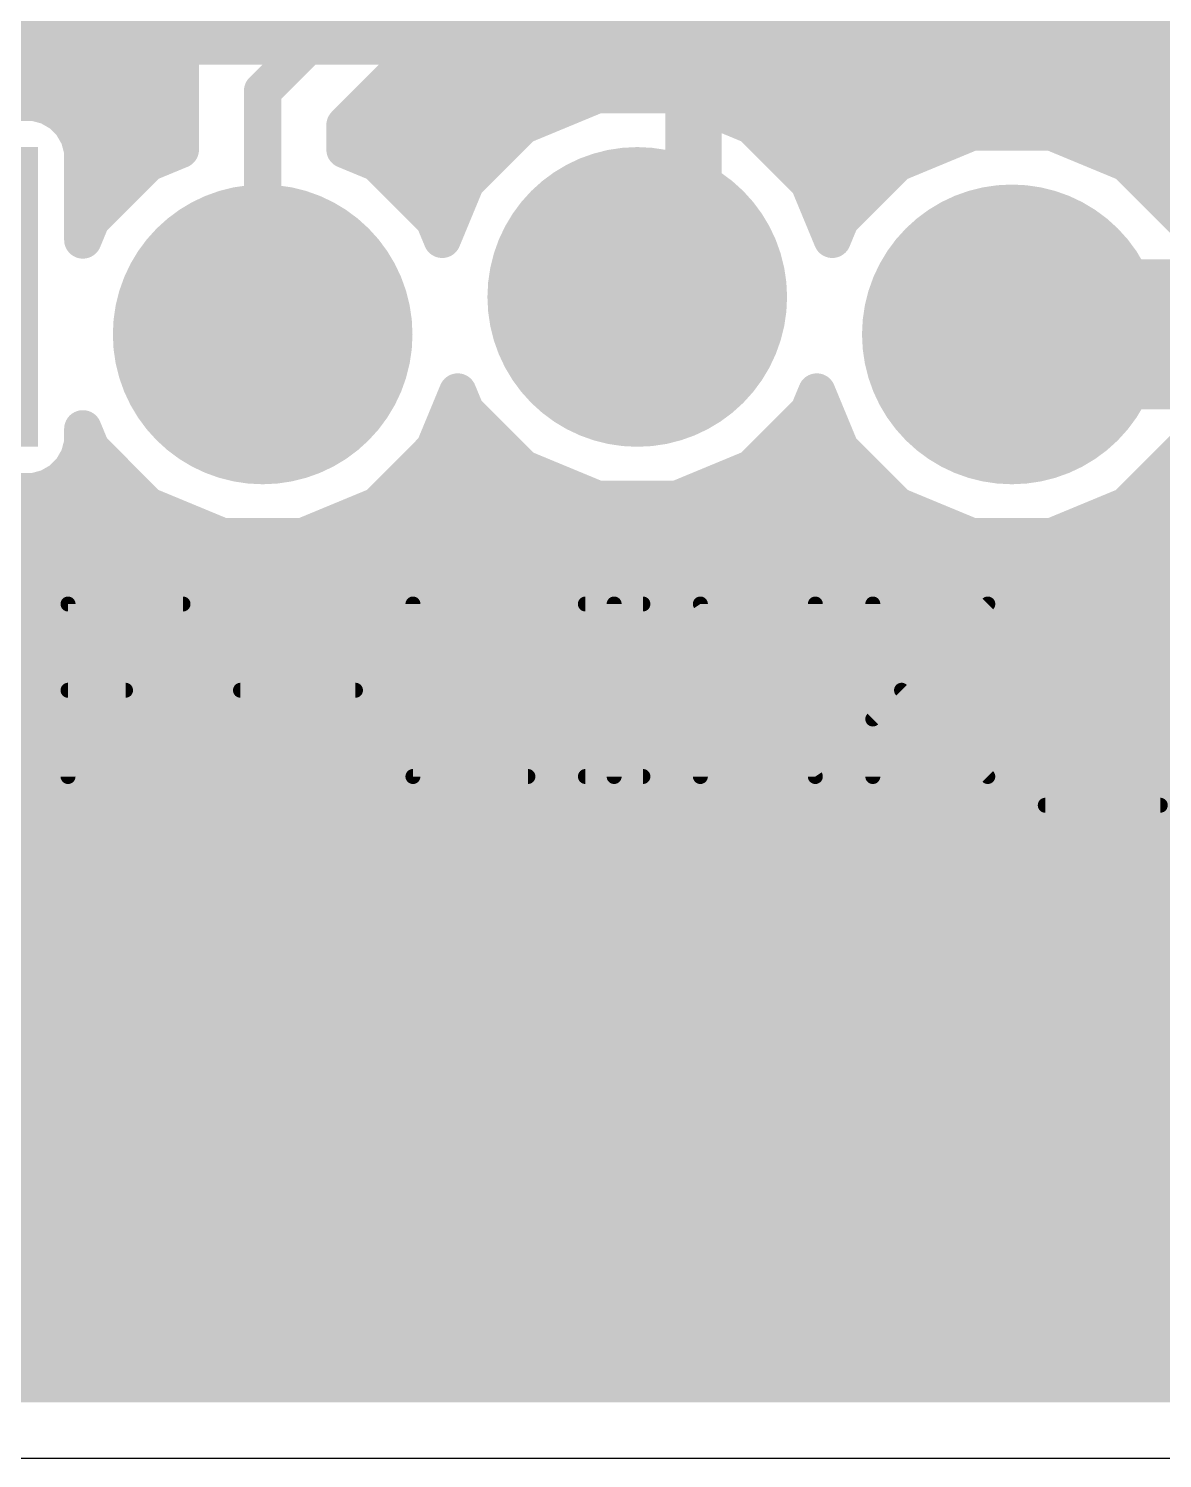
# Model space of a CAD drawing. Extents: x -0.3 to 61.8, y 0 to 38.4.
# Drawn here: x 34.48 to 42.17, y 0 to 9.69 of the extents above; entities that cross this region are included whole.
import ezdxf

# ---------------------------------------------------------------- set-up
doc = ezdxf.new("R2010")
doc.units = 0
for name, color, linetype in [('1', 22, 'CONTINUOUS'), ('16', 175, 'CONTINUOUS'), ('17', 82, 'CONTINUOUS'), ('20', 7, 'CONTINUOUS'), ('21', 7, 'CONTINUOUS'), ('27', 253, 'CONTINUOUS'), ('29', 253, 'CONTINUOUS'), ('30', 253, 'CONTINUOUS'), ('51', 53, 'CONTINUOUS')]:
    doc.layers.add(name, color=color, linetype=linetype)

# ---------------------------------------------------------------- blocks, each defined once
blk = doc.blocks.new('RECT')
blk.add_solid([(-0.5, -0.5), (0.5, -0.5), (-0.5, 0.5), (0.5, 0.5)])
blk = doc.blocks.new('ROUNDP')
at = {"const_width": 0.5}
blk.add_lwpolyline([(0, -0.25, 1), (0, 0.25, 1), (0, -0.25)], format="xyb", dxfattribs=at)
blk = doc.blocks.new('SQUAREP')
blk.add_solid([(-0.5, -0.5), (0.5, -0.5), (-0.5, 0.5), (0.5, 0.5)])

msp = doc.modelspace()

# ---------------------------------------------------------------- linework, layer by layer
at = {"layer": '1'}
for points, const_width in [([(38.989, 14.351), (38.989, 8.255)], 0.381), ([(38.989, 8.255), (38.608, 7.874)], 0.381), ([(48.64, 7.62), (41.148, 7.62)], 1.016), ([(37.6685, 2.8956), (37.6685, 3.7091)], 0.2032), ([(37.6685, 3.7091), (38.2108, 3.7091)], 0.2032), ([(38.604, 2.8956), (38.604, 3.7091)], 0.2032), ([(38.604, 3.7091), (38.8752, 3.4379)], 0.2032), ([(38.8752, 3.4379), (39.1463, 3.7091)], 0.2032), ([(39.1463, 3.7091), (39.1463, 2.8956)], 0.2032), ([(40.475, 2.8956), (40.475, 3.7091)], 0.2032), ([(41.0174, 3.7091), (41.0174, 2.8956)], 0.2032), ([(41.4106, 3.4379), (41.6817, 3.7091)], 0.2032), ([(41.6817, 3.7091), (41.9529, 3.4379)], 0.2032), ([(34.3332, 3.4379), (34.4687, 3.3023)], 0.2032), ([(34.8619, 2.8956), (34.8619, 3.4379)], 0.2032), ([(34.8619, 3.4379), (34.9975, 3.4379)], 0.2032), ([(34.9975, 3.4379), (35.1331, 3.3023)], 0.2032), ([(35.1331, 3.3023), (35.2687, 3.4379)], 0.2032), ([(35.2687, 3.4379), (35.4043, 3.3023)], 0.2032), ([(35.933, 3.4379), (36.2042, 3.4379)], 0.2032), ([(36.2042, 3.4379), (36.3398, 3.3023)], 0.2032), ([(34.4687, 3.3023), (34.4687, 2.8956)], 0.2032), ([(35.1331, 3.3023), (35.1331, 2.8956)], 0.2032), ([(35.4043, 3.3023), (35.4043, 2.8956)], 0.2032), ([(36.3398, 3.3023), (36.3398, 2.8956)], 0.2032), ([(36.733, 3.3023), (37.2753, 3.3023)], 0.2032), ([(37.6685, 3.3023), (37.9396, 3.3023)], 0.2032), ([(40.475, 3.3023), (41.0174, 3.3023)], 0.2032), ([(35.7974, 3.0312), (35.933, 3.1668)], 0.2032), ([(35.933, 3.1668), (36.3398, 3.1668)], 0.2032), ([(35.933, 2.8956), (35.7974, 3.0312)], 0.2032), ([(36.3398, 2.8956), (35.933, 2.8956)], 0.2032), ([(36.3304, 2.4477), (36.3304, 2.3121)], 0.2032), ([(35.2593, 2.3121), (35.2593, 1.4986)], 0.2032), ([(39.625, 1.4986), (39.625, 2.3121)], 0.2032), ([(39.625, 2.3121), (39.8962, 2.0409)], 0.2032), ([(39.8962, 2.0409), (40.1674, 2.3121)], 0.2032), ([(40.1674, 2.3121), (40.1674, 1.4986)], 0.2032), ([(36.1948, 2.0409), (36.3304, 2.0409)], 0.2032), ([(36.3304, 2.0409), (36.3304, 1.4986)], 0.2032), ([(36.9541, 2.0409), (37.2252, 2.0409)], 0.2032), ([(37.2252, 2.0409), (37.3608, 1.9053)], 0.2032), ([(37.754, 1.4986), (37.754, 2.0409)], 0.2032), ([(37.754, 2.0409), (37.8896, 2.0409)], 0.2032), ([(37.8896, 2.0409), (38.0252, 1.9053)], 0.2032), ([(38.0252, 1.9053), (38.1607, 2.0409)], 0.2032), ([(38.1607, 2.0409), (38.2963, 1.9053)], 0.2032), ([(40.6961, 2.0409), (40.9673, 2.0409)], 0.2032), ([(40.9673, 2.0409), (41.1029, 1.9053)], 0.2032), ([(41.4961, 1.4986), (41.4961, 2.0409)], 0.2032), ([(41.4961, 1.7698), (41.7672, 2.0409)], 0.2032), ([(41.7672, 2.0409), (41.9028, 2.0409)], 0.2032), ([(37.3608, 1.9053), (37.3608, 1.4986)], 0.2032), ([(38.0252, 1.9053), (38.0252, 1.4986)], 0.2032), ([(38.2963, 1.9053), (38.2963, 1.4986)], 0.2032), ([(41.1029, 1.9053), (41.1029, 1.4986)], 0.2032), ([(36.8185, 1.6342), (36.9541, 1.7698)], 0.2032), ([(36.9541, 1.7698), (37.3608, 1.7698)], 0.2032), ([(40.5606, 1.6342), (40.6961, 1.7698)], 0.2032), ([(40.6961, 1.7698), (41.1029, 1.7698)], 0.2032), ([(36.9541, 1.4986), (36.8185, 1.6342)], 0.2032), ([(40.6961, 1.4986), (40.5606, 1.6342)], 0.2032), ([(35.2593, 1.4986), (35.8016, 1.4986)], 0.2032), ([(36.1948, 1.4986), (36.466, 1.4986)], 0.2032), ([(37.3608, 1.4986), (36.9541, 1.4986)], 0.2032), ([(41.1029, 1.4986), (40.6961, 1.4986)], 0.2032)]:
    msp.add_lwpolyline(points, dxfattribs=dict(at, const_width=const_width))
for points, const_width in [([(39.0564, 8.1876, 1), (38.9216, 8.3224)], 0.1905), ([(38.8938, 8.255, 1), (39.0843, 8.255)], 0.1905), ([(41.148, 7.874, 1), (41.148, 7.366)], 0.508), ([(38.5406, 7.9414, 1), (38.6754, 7.8066)], 0.1905), ([(37.7193, 3.7091, 1), (37.6177, 3.7091)], 0.1016), ([(37.6685, 3.7599, 1), (37.6685, 3.6583)], 0.1016), ([(38.2108, 3.6583, 1), (38.2108, 3.7599)], 0.1016), ([(38.6548, 3.7091, 1), (38.5532, 3.7091)], 0.1016), ([(38.6399, 3.745, 1), (38.5681, 3.6732)], 0.1016), ([(39.1971, 3.7091, 1), (39.0955, 3.7091)], 0.1016), ([(39.1822, 3.6732, 1), (39.1104, 3.745)], 0.1016), ([(40.5258, 3.7091, 1), (40.4242, 3.7091)], 0.1016), ([(41.0682, 3.7091, 1), (40.9666, 3.7091)], 0.1016), ([(41.7176, 3.745, 1), (41.6458, 3.6732)], 0.1016), ([(41.7176, 3.6732, 1), (41.6458, 3.745)], 0.1016), ([(34.9127, 3.4379, 1), (34.8111, 3.4379)], 0.1016), ([(34.8619, 3.4887, 1), (34.8619, 3.3871)], 0.1016), ([(35.0334, 3.4738, 1), (34.9616, 3.402)], 0.1016), ([(34.9975, 3.3871, 1), (34.9975, 3.4887)], 0.1016), ([(35.3046, 3.4738, 1), (35.2327, 3.402)], 0.1016), ([(35.3046, 3.402, 1), (35.2327, 3.4738)], 0.1016), ([(35.933, 3.4887, 1), (35.933, 3.3871)], 0.1016), ([(36.2401, 3.4738, 1), (36.1683, 3.402)], 0.1016), ([(36.2042, 3.3871, 1), (36.2042, 3.4887)], 0.1016), ([(38.8392, 3.4738, 1), (38.9111, 3.402)], 0.1016), ([(38.8392, 3.402, 1), (38.9111, 3.4738)], 0.1016), ([(41.3746, 3.4738, 1), (41.4465, 3.402)], 0.1016), ([(41.917, 3.402, 1), (41.9888, 3.4738)], 0.1016), ([(34.5195, 3.3023, 1), (34.4179, 3.3023)], 0.1016), ([(35.1839, 3.3023, 1), (35.0823, 3.3023)], 0.1016), ([(35.4551, 3.3023, 1), (35.3535, 3.3023)], 0.1016), ([(36.3906, 3.3023, 1), (36.289, 3.3023)], 0.1016), ([(36.733, 3.3531, 1), (36.733, 3.2515)], 0.1016), ([(37.2753, 3.2515, 1), (37.2753, 3.3531)], 0.1016), ([(37.6685, 3.3531, 1), (37.6685, 3.2515)], 0.1016), ([(37.9396, 3.2515, 1), (37.9396, 3.3531)], 0.1016), ([(40.475, 3.3531, 1), (40.475, 3.2515)], 0.1016), ([(41.0174, 3.2515, 1), (41.0174, 3.3531)], 0.1016), ([(34.4328, 3.2664, 1), (34.5047, 3.3383)], 0.1016), ([(35.0972, 3.3383, 1), (35.169, 3.2664)], 0.1016), ([(35.0972, 3.2664, 1), (35.169, 3.3383)], 0.1016), ([(35.3683, 3.2664, 1), (35.4402, 3.3383)], 0.1016), ([(36.3038, 3.2664, 1), (36.3757, 3.3383)], 0.1016), ([(35.933, 3.2176, 1), (35.933, 3.116)], 0.1016), ([(35.9689, 3.1308, 1), (35.8971, 3.2027)], 0.1016), ([(36.3398, 3.116, 1), (36.3398, 3.2176)], 0.1016), ([(35.8334, 3.0671, 1), (35.7615, 2.9953)], 0.1016), ([(35.7615, 3.0671, 1), (35.8334, 2.9953)], 0.1016), ([(34.4179, 2.8956, 1), (34.5195, 2.8956)], 0.1016), ([(34.8111, 2.8956, 1), (34.9127, 2.8956)], 0.1016), ([(35.0823, 2.8956, 1), (35.1839, 2.8956)], 0.1016), ([(35.3535, 2.8956, 1), (35.4551, 2.8956)], 0.1016), ([(35.933, 2.9464, 1), (35.933, 2.8448)], 0.1016), ([(35.8971, 2.8597, 1), (35.9689, 2.9315)], 0.1016), ([(36.289, 2.8956, 1), (36.3906, 2.8956)], 0.1016), ([(36.3398, 2.8448, 1), (36.3398, 2.9464)], 0.1016), ([(37.6177, 2.8956, 1), (37.7193, 2.8956)], 0.1016), ([(38.5532, 2.8956, 1), (38.6548, 2.8956)], 0.1016), ([(39.0955, 2.8956, 1), (39.1971, 2.8956)], 0.1016), ([(40.4242, 2.8956, 1), (40.5258, 2.8956)], 0.1016), ([(40.9666, 2.8956, 1), (41.0682, 2.8956)], 0.1016), ([(36.3812, 2.4477, 1), (36.2796, 2.4477)], 0.1016), ([(35.3101, 2.3121, 1), (35.2085, 2.3121)], 0.1016), ([(36.2796, 2.3121, 1), (36.3812, 2.3121)], 0.1016), ([(39.6758, 2.3121, 1), (39.5742, 2.3121)], 0.1016), ([(39.661, 2.348, 1), (39.5891, 2.2762)], 0.1016), ([(40.2182, 2.3121, 1), (40.1166, 2.3121)], 0.1016), ([(40.2033, 2.2762, 1), (40.1314, 2.348)], 0.1016), ([(36.1948, 2.0917, 1), (36.1948, 1.9901)], 0.1016), ([(36.3812, 2.0409, 1), (36.2796, 2.0409)], 0.1016), ([(36.3304, 1.9901, 1), (36.3304, 2.0917)], 0.1016), ([(36.9541, 2.0917, 1), (36.9541, 1.9901)], 0.1016), ([(37.2611, 2.0768, 1), (37.1893, 2.005)], 0.1016), ([(37.2252, 1.9901, 1), (37.2252, 2.0917)], 0.1016), ([(37.8048, 2.0409, 1), (37.7032, 2.0409)], 0.1016), ([(37.754, 2.0917, 1), (37.754, 1.9901)], 0.1016), ([(37.9255, 2.0768, 1), (37.8537, 2.005)], 0.1016), ([(37.8896, 1.9901, 1), (37.8896, 2.0917)], 0.1016), ([(38.1967, 2.0768, 1), (38.1248, 2.005)], 0.1016), ([(38.1967, 2.005, 1), (38.1248, 2.0768)], 0.1016), ([(40.6961, 2.0917, 1), (40.6961, 1.9901)], 0.1016), ([(41.0032, 2.0768, 1), (40.9314, 2.005)], 0.1016), ([(40.9673, 1.9901, 1), (40.9673, 2.0917)], 0.1016), ([(41.5469, 2.0409, 1), (41.4453, 2.0409)], 0.1016), ([(41.7672, 2.0917, 1), (41.7672, 1.9901)], 0.1016), ([(41.8032, 2.005, 1), (41.7313, 2.0768)], 0.1016), ([(41.9028, 1.9901, 1), (41.9028, 2.0917)], 0.1016), ([(39.8603, 2.0768, 1), (39.9321, 2.005)], 0.1016), ([(39.8603, 2.005, 1), (39.9321, 2.0768)], 0.1016), ([(37.4116, 1.9053, 1), (37.31, 1.9053)], 0.1016), ([(37.3249, 1.8694, 1), (37.3967, 1.9413)], 0.1016), ([(37.9892, 1.9413, 1), (38.0611, 1.8694)], 0.1016), ([(38.076, 1.9053, 1), (37.9744, 1.9053)], 0.1016), ([(37.9892, 1.8694, 1), (38.0611, 1.9413)], 0.1016), ([(38.3471, 1.9053, 1), (38.2455, 1.9053)], 0.1016), ([(38.2604, 1.8694, 1), (38.3322, 1.9413)], 0.1016), ([(41.1537, 1.9053, 1), (41.0521, 1.9053)], 0.1016), ([(41.067, 1.8694, 1), (41.1388, 1.9413)], 0.1016), ([(36.9541, 1.8206, 1), (36.9541, 1.719)], 0.1016), ([(36.99, 1.7338, 1), (36.9181, 1.8057)], 0.1016), ([(37.3608, 1.719, 1), (37.3608, 1.8206)], 0.1016), ([(40.6961, 1.8206, 1), (40.6961, 1.719)], 0.1016), ([(40.7321, 1.7338, 1), (40.6602, 1.8057)], 0.1016), ([(41.1029, 1.719, 1), (41.1029, 1.8206)], 0.1016), ([(41.4602, 1.8057, 1), (41.532, 1.7338)], 0.1016), ([(36.8544, 1.6701, 1), (36.7826, 1.5983)], 0.1016), ([(36.7826, 1.6701, 1), (36.8544, 1.5983)], 0.1016), ([(40.5965, 1.6701, 1), (40.5246, 1.5983)], 0.1016), ([(40.5246, 1.6701, 1), (40.5965, 1.5983)], 0.1016), ([(35.2593, 1.5494, 1), (35.2593, 1.4478)], 0.1016), ([(35.8016, 1.4478, 1), (35.8016, 1.5494)], 0.1016), ([(36.1948, 1.5494, 1), (36.1948, 1.4478)], 0.1016), ([(36.466, 1.4478, 1), (36.466, 1.5494)], 0.1016), ([(36.9541, 1.5494, 1), (36.9541, 1.4478)], 0.1016), ([(36.9181, 1.4627, 1), (36.99, 1.5345)], 0.1016), ([(37.3608, 1.4478, 1), (37.3608, 1.5494)], 0.1016), ([(40.6961, 1.5494, 1), (40.6961, 1.4478)], 0.1016), ([(40.6602, 1.4627, 1), (40.7321, 1.5345)], 0.1016), ([(41.1029, 1.4478, 1), (41.1029, 1.5494)], 0.1016), ([(35.2085, 1.4986, 1), (35.3101, 1.4986)], 0.1016), ([(36.2796, 1.4986, 1), (36.3812, 1.4986)], 0.1016), ([(37.31, 1.4986, 1), (37.4116, 1.4986)], 0.1016), ([(37.7032, 1.4986, 1), (37.8048, 1.4986)], 0.1016), ([(37.9744, 1.4986, 1), (38.076, 1.4986)], 0.1016), ([(38.2455, 1.4986, 1), (38.3471, 1.4986)], 0.1016), ([(39.5742, 1.4986, 1), (39.6758, 1.4986)], 0.1016), ([(40.1166, 1.4986, 1), (40.2182, 1.4986)], 0.1016), ([(41.0521, 1.4986, 1), (41.1537, 1.4986)], 0.1016), ([(41.4453, 1.4986, 1), (41.5469, 1.4986)], 0.1016)]:
    msp.add_lwpolyline(points, format="xyb", dxfattribs=dict(at, const_width=const_width))
at = {"layer": '16', "const_width": 0.254}
for points in [[(37.973, 11.176), (36.068, 9.271)], [(36.6268, 9.0395), (38.5318, 10.9445)], [(34.9025, 9.4742), (35.6645, 10.2362)], [(35.8365, 9.8298), (35.5092, 9.5025)], [(35.0803, 9.652), (35.6587, 9.652)], [(37.2393, 9.652), (52.197, 9.652)], [(31.9045, 9.4742), (34.9025, 9.4742)], [(35.5092, 9.5025), (35.5092, 8.8731)], [(31.8283, 9.398), (35.5092, 9.398)], [(36.9853, 9.398), (52.197, 9.398)], [(34.518, 9.1948), (33.655, 9.1948)], [(34.6149, 9.1688), (34.518, 9.1948)], [(36.068, 9.271), (36.068, 7.62)], [(38.3352, 9.2456), (37.8311, 9.0368)], [(38.8808, 9.2456), (38.3352, 9.2456)], [(39.3849, 9.0368), (38.8808, 9.2456)], [(34.7017, 9.1187), (34.6149, 9.1688)], [(34.6579, 9.144), (35.5092, 9.144)], [(34.7727, 9.0477), (34.7017, 9.1187)], [(36.7313, 9.144), (38.0899, 9.144)], [(39.1261, 9.144), (52.197, 9.144)], [(34.8228, 8.9609), (34.7727, 9.0477)], [(36.6268, 8.8731), (36.6268, 9.0395)], [(37.8311, 9.0368), (37.4452, 8.6509)], [(39.7708, 8.6509), (39.3849, 9.0368)], [(40.8752, 8.9916), (40.3711, 8.7828)], [(41.4208, 8.9916), (40.8752, 8.9916)], [(41.9249, 8.7828), (41.4208, 8.9916)], [(34.8488, 8.864), (34.8228, 8.9609)], [(34.8418, 8.89), (35.5092, 8.89)], [(36.6268, 8.89), (37.6843, 8.89)], [(39.5317, 8.89), (40.6299, 8.89)], [(41.6661, 8.89), (52.197, 8.89)], [(34.8488, 8.2607), (34.8488, 8.864)], [(35.5092, 8.8731), (35.291, 8.7828)], [(36.8449, 8.7828), (36.6268, 8.8731)], [(35.291, 8.7828), (34.9052, 8.3969)], [(37.2308, 8.3969), (36.8449, 8.7828)], [(40.3711, 8.7828), (39.9852, 8.3969)], [(42.3108, 8.3969), (41.9249, 8.7828)], [(34.8488, 8.636), (35.1443, 8.636)], [(36.9917, 8.636), (37.439, 8.636)], [(37.4452, 8.6509), (37.2854, 8.2651)], [(39.9306, 8.2651), (39.7708, 8.6509)], [(39.777, 8.636), (40.2243, 8.636)], [(42.0717, 8.636), (52.197, 8.636)], [(34.9052, 8.3969), (34.8488, 8.2607)], [(34.8488, 8.382), (34.899, 8.382)], [(37.2854, 8.2651), (37.2308, 8.3969)], [(37.237, 8.382), (37.3338, 8.382)], [(39.8822, 8.382), (39.979, 8.382)], [(39.9852, 8.3969), (39.9306, 8.2651)], [(37.2308, 6.8431), (37.3906, 7.2289)], [(37.3906, 7.2289), (37.4452, 7.0971)], [(39.7708, 7.0971), (39.8254, 7.2289)], [(39.8254, 7.2289), (39.9852, 6.8431)], [(37.3422, 7.112), (37.439, 7.112)], [(37.4452, 7.0971), (37.8311, 6.7112)], [(39.3849, 6.7112), (39.7708, 7.0971)], [(39.777, 7.112), (39.8738, 7.112)], [(34.8488, 6.884), (34.8488, 6.9793)], [(34.8488, 6.9793), (34.9052, 6.8431)], [(34.8228, 6.7871), (34.8488, 6.884)], [(34.8418, 6.858), (34.899, 6.858)], [(37.237, 6.858), (37.6843, 6.858)], [(39.5317, 6.858), (39.979, 6.858)], [(34.7727, 6.7003), (34.8228, 6.7871)], [(34.9052, 6.8431), (35.291, 6.4572)], [(36.8449, 6.4572), (37.2308, 6.8431)], [(39.9852, 6.8431), (40.3711, 6.4572)], [(41.9249, 6.4572), (42.3108, 6.8431)], [(34.7017, 6.6293), (34.7727, 6.7003)], [(37.8311, 6.7112), (38.3352, 6.5024)], [(38.8808, 6.5024), (39.3849, 6.7112)], [(34.518, 6.5532), (34.6149, 6.5792)], [(34.6149, 6.5792), (34.7017, 6.6293)], [(34.6579, 6.604), (35.1443, 6.604)], [(36.9917, 6.604), (38.0899, 6.604)], [(39.1261, 6.604), (40.2243, 6.604)], [(42.0717, 6.604), (52.197, 6.604)], [(33.655, 6.5532), (34.518, 6.5532)], [(38.3352, 6.5024), (38.8808, 6.5024)], [(35.291, 6.4572), (35.7952, 6.2484)], [(36.3408, 6.2484), (36.8449, 6.4572)], [(40.3711, 6.4572), (40.8752, 6.2484)], [(41.4208, 6.2484), (41.9249, 6.4572)], [(28.9417, 6.35), (35.5499, 6.35)], [(36.5861, 6.35), (40.6299, 6.35)], [(41.6661, 6.35), (52.197, 6.35)], [(35.7952, 6.2484), (36.3408, 6.2484)], [(40.8752, 6.2484), (41.4208, 6.2484)], [(28.8365, 6.096), (52.197, 6.096)], [(28.7021, 5.842), (52.197, 5.842)], [(28.4481, 5.588), (52.197, 5.588)], [(4.318, 5.334), (52.197, 5.334)], [(4.318, 5.08), (52.197, 5.08)], [(4.318, 4.826), (52.197, 4.826)], [(4.318, 4.572), (52.197, 4.572)], [(4.318, 4.318), (52.197, 4.318)], [(6.6827, 4.064), (50.0101, 4.064)], [(28.4481, 3.81), (49.4335, 3.81)], [(28.7021, 3.556), (49.1795, 3.556)], [(28.8365, 3.302), (48.9255, 3.302)], [(28.9417, 3.048), (48.8021, 3.048)], [(28.9433, 2.794), (48.6969, 2.794)], [(28.9417, 2.54), (48.5917, 2.54)], [(28.8365, 2.286), (48.5888, 2.286)], [(28.7021, 2.032), (48.5888, 2.032)], [(28.4481, 1.778), (48.5888, 1.778)], [(17.303, 1.524), (48.6759, 1.524)], [(17.2051, 1.27), (48.7811, 1.27)], [(7.8065, 1.016), (48.8863, 1.016)], [(7.5641, 0.762), (49.1287, 0.762)], [(49.3827, 0.508), (7.3101, 0.508)], [(7.3101, 0.508), (49.3827, 0.508)]]:
    msp.add_lwpolyline(points, dxfattribs=at)
at = {"layer": '16', "const_width": 0.127}
for points in [[(35.0803, 9.7155, 1), (35.0803, 9.5885)], [(35.6587, 9.5885, 1), (35.6587, 9.7155)], [(37.2393, 9.7155, 1), (37.2393, 9.5885)], [(34.9025, 9.4107, 1), (34.9025, 9.5377)], [(35.5727, 9.5025, 1), (35.4457, 9.5025)], [(35.4643, 9.5474, 1), (35.5541, 9.4576)], [(34.8576, 9.5191, 1), (34.9474, 9.4293)], [(35.5092, 9.3345, 1), (35.5092, 9.4615)], [(36.9853, 9.4615, 1), (36.9853, 9.3345)], [(34.5344, 9.2561, 1), (34.5015, 9.1335)], [(34.518, 9.1313, 1), (34.518, 9.2583)], [(36.1315, 9.271, 1), (36.0045, 9.271)], [(36.0231, 9.3159, 1), (36.1129, 9.2261)], [(38.3352, 9.3091, 1), (38.3352, 9.1821)], [(38.3595, 9.1869, 1), (38.3109, 9.3043)], [(38.9051, 9.3043, 1), (38.8565, 9.1869)], [(38.8808, 9.1821, 1), (38.8808, 9.3091)], [(34.6466, 9.2238, 1), (34.5831, 9.1138)], [(34.6579, 9.2075, 1), (34.6579, 9.0805)], [(34.5984, 9.1075, 1), (34.6313, 9.2302)], [(34.7466, 9.1636, 1), (34.6568, 9.0738)], [(34.67, 9.0637, 1), (34.7335, 9.1737)], [(35.5092, 9.0805, 1), (35.5092, 9.2075)], [(36.7313, 9.2075, 1), (36.7313, 9.0805)], [(38.0899, 9.0805, 1), (38.0899, 9.2075)], [(39.1261, 9.2075, 1), (39.1261, 9.0805)], [(34.8277, 9.0795, 1), (34.7177, 9.016)], [(34.7278, 9.0028, 1), (34.8176, 9.0926)], [(36.6903, 9.0395, 1), (36.5633, 9.0395)], [(36.5819, 9.0844, 1), (36.6717, 8.9946)], [(37.8067, 9.0955, 1), (37.8554, 8.9781)], [(37.876, 8.9919, 1), (37.7861, 9.0817)], [(39.4298, 9.0817, 1), (39.34, 8.9919)], [(39.3606, 8.9781, 1), (39.4092, 9.0955)], [(40.8752, 9.0551, 1), (40.8752, 8.9281)], [(40.8995, 8.9329, 1), (40.8509, 9.0503)], [(41.4451, 9.0503, 1), (41.3965, 8.9329)], [(41.4208, 8.9281, 1), (41.4208, 9.0551)], [(34.8842, 8.9773, 1), (34.7615, 8.9444)], [(34.7678, 8.9291, 1), (34.8778, 8.9926)], [(34.8418, 8.9535, 1), (34.8418, 8.8265)], [(35.5092, 8.8265, 1), (35.5092, 8.9535)], [(36.6268, 8.9535, 1), (36.6268, 8.8265)], [(37.6843, 8.8265, 1), (37.6843, 8.9535)], [(39.5317, 8.9535, 1), (39.5317, 8.8265)], [(40.6299, 8.8265, 1), (40.6299, 8.9535)], [(41.6661, 8.9535, 1), (41.6661, 8.8265)], [(34.9123, 8.864, 1), (34.7853, 8.864)], [(34.7875, 8.8475, 1), (34.9101, 8.8804)], [(35.4457, 8.8731, 1), (35.5727, 8.8731)], [(35.5335, 8.8145, 1), (35.4849, 8.9318)], [(36.6511, 8.9318, 1), (36.6025, 8.8145)], [(36.5633, 8.8731, 1), (36.6903, 8.8731)], [(35.2667, 8.8415, 1), (35.3154, 8.7241)], [(35.336, 8.7379, 1), (35.2461, 8.8277)], [(36.8898, 8.8277, 1), (36.8, 8.7379)], [(36.8206, 8.7241, 1), (36.8692, 8.8415)], [(40.3467, 8.8415, 1), (40.3954, 8.7241)], [(40.416, 8.7379, 1), (40.3261, 8.8277)], [(41.9698, 8.8277, 1), (41.88, 8.7379)], [(41.9006, 8.7241, 1), (41.9492, 8.8415)], [(34.8488, 8.6995, 1), (34.8488, 8.5725)], [(35.1443, 8.5725, 1), (35.1443, 8.6995)], [(36.9917, 8.6995, 1), (36.9917, 8.5725)], [(37.4003, 8.6958, 1), (37.4901, 8.606)], [(37.5039, 8.6266, 1), (37.3865, 8.6752)], [(37.439, 8.5725, 1), (37.439, 8.6995)], [(39.8295, 8.6752, 1), (39.7121, 8.6266)], [(39.777, 8.6995, 1), (39.777, 8.5725)], [(39.7259, 8.606, 1), (39.8157, 8.6958)], [(40.2243, 8.5725, 1), (40.2243, 8.6995)], [(42.0717, 8.6995, 1), (42.0717, 8.5725)], [(34.8488, 8.4455, 1), (34.8488, 8.3185)], [(34.8603, 8.4418, 1), (34.9501, 8.352)], [(34.9639, 8.3726, 1), (34.8465, 8.4212)], [(34.899, 8.3185, 1), (34.899, 8.4455)], [(37.2895, 8.4212, 1), (37.1721, 8.3726)], [(37.237, 8.4455, 1), (37.237, 8.3185)], [(37.1859, 8.352, 1), (37.2757, 8.4418)], [(37.3338, 8.3185, 1), (37.3338, 8.4455)], [(39.8822, 8.4455, 1), (39.8822, 8.3185)], [(39.9403, 8.4418, 1), (40.0301, 8.352)], [(40.0439, 8.3726, 1), (39.9265, 8.4212)], [(39.979, 8.3185, 1), (39.979, 8.4455)], [(34.7901, 8.285, 1), (34.9075, 8.2364)], [(37.2267, 8.2894, 1), (37.3441, 8.2408)], [(37.2267, 8.2408, 1), (37.3441, 8.2894)], [(39.8719, 8.2894, 1), (39.9893, 8.2408)], [(39.8719, 8.2408, 1), (39.9893, 8.2894)], [(34.7853, 8.2607, 1), (34.9123, 8.2607)], [(36.0045, 7.62, 1), (36.1315, 7.62)], [(37.4493, 7.2532, 1), (37.3319, 7.2046)], [(37.4493, 7.2046, 1), (37.3319, 7.2532)], [(39.8841, 7.2532, 1), (39.7667, 7.2046)], [(39.8841, 7.2046, 1), (39.7667, 7.2532)], [(37.3422, 7.1755, 1), (37.3422, 7.0485)], [(37.4901, 7.142, 1), (37.4003, 7.0521)], [(37.3865, 7.0727, 1), (37.5039, 7.1214)], [(37.439, 7.0485, 1), (37.439, 7.1755)], [(39.7121, 7.1214, 1), (39.8295, 7.0727)], [(39.777, 7.1755, 1), (39.777, 7.0485)], [(39.8157, 7.0521, 1), (39.7259, 7.142)], [(39.8738, 7.0485, 1), (39.8738, 7.1755)], [(34.9123, 6.9793, 1), (34.7853, 6.9793)], [(34.9075, 7.0036, 1), (34.7901, 6.955)], [(34.8418, 6.9215, 1), (34.8418, 6.7945)], [(34.9101, 6.8676, 1), (34.7875, 6.9005)], [(34.899, 6.7945, 1), (34.899, 6.9215)], [(37.237, 6.9215, 1), (37.237, 6.7945)], [(37.6843, 6.7945, 1), (37.6843, 6.9215)], [(39.5317, 6.9215, 1), (39.5317, 6.7945)], [(39.979, 6.7945, 1), (39.979, 6.9215)], [(34.8778, 6.7554, 1), (34.7678, 6.8189)], [(34.7853, 6.884, 1), (34.9123, 6.884)], [(34.9501, 6.888, 1), (34.8603, 6.7981)], [(34.8465, 6.8188, 1), (34.9639, 6.8673)], [(37.1721, 6.8674, 1), (37.2895, 6.8187)], [(37.2757, 6.7981, 1), (37.1859, 6.888)], [(40.0301, 6.888, 1), (39.9403, 6.7981)], [(39.9265, 6.8187, 1), (40.0439, 6.8674)], [(34.7177, 6.732, 1), (34.8277, 6.6685)], [(34.8176, 6.6554, 1), (34.7278, 6.7452)], [(34.7615, 6.8036, 1), (34.8842, 6.7707)], [(37.8554, 6.7699, 1), (37.8067, 6.6525)], [(37.7861, 6.6663, 1), (37.876, 6.7561)], [(39.34, 6.7561, 1), (39.4298, 6.6663)], [(39.4092, 6.6525, 1), (39.3606, 6.7699)], [(34.5831, 6.6342, 1), (34.6466, 6.5242)], [(34.6579, 6.6675, 1), (34.6579, 6.5405)], [(34.6313, 6.5178, 1), (34.5984, 6.6405)], [(34.6568, 6.6742, 1), (34.7466, 6.5844)], [(34.7335, 6.5743, 1), (34.67, 6.6843)], [(35.1443, 6.5405, 1), (35.1443, 6.6675)], [(36.9917, 6.6675, 1), (36.9917, 6.5405)], [(38.0899, 6.5405, 1), (38.0899, 6.6675)], [(39.1261, 6.6675, 1), (39.1261, 6.5405)], [(40.2243, 6.5405, 1), (40.2243, 6.6675)], [(42.0717, 6.6675, 1), (42.0717, 6.5405)], [(34.5015, 6.6145, 1), (34.5344, 6.4919)], [(34.518, 6.4897, 1), (34.518, 6.6167)], [(38.3352, 6.5659, 1), (38.3352, 6.4389)], [(38.3109, 6.4437, 1), (38.3595, 6.5611)], [(38.8565, 6.5611, 1), (38.9051, 6.4437)], [(38.8808, 6.4389, 1), (38.8808, 6.5659)], [(35.3154, 6.5159, 1), (35.2667, 6.3985)], [(35.2461, 6.4123, 1), (35.336, 6.5021)], [(36.8, 6.5021, 1), (36.8898, 6.4123)], [(36.8692, 6.3985, 1), (36.8206, 6.5159)], [(40.3954, 6.5159, 1), (40.3467, 6.3985)], [(40.3261, 6.4123, 1), (40.416, 6.5021)], [(41.88, 6.5021, 1), (41.9698, 6.4123)], [(41.9492, 6.3985, 1), (41.9006, 6.5159)], [(35.5499, 6.2865, 1), (35.5499, 6.4135)], [(36.5861, 6.4135, 1), (36.5861, 6.2865)], [(40.6299, 6.2865, 1), (40.6299, 6.4135)], [(41.6661, 6.4135, 1), (41.6661, 6.2865)], [(35.7952, 6.3119, 1), (35.7952, 6.1849)], [(35.7709, 6.1897, 1), (35.8195, 6.3071)], [(36.3165, 6.3071, 1), (36.3651, 6.1897)], [(36.3408, 6.1849, 1), (36.3408, 6.3119)], [(40.8752, 6.3119, 1), (40.8752, 6.1849)], [(40.8509, 6.1897, 1), (40.8995, 6.3071)], [(41.3965, 6.3071, 1), (41.4451, 6.1897)], [(41.4208, 6.1849, 1), (41.4208, 6.3119)]]:
    msp.add_lwpolyline(points, format="xyb", dxfattribs=at)
at = {"layer": '20'}
msp.add_line((50.205, 0), (6.31, 0), dxfattribs=at)
at = {"layer": '21', "const_width": 0.4064}
for points in [[(44.958, 9.652), (32.258, 9.652)], [(32.258, 3.937), (44.958, 3.937)]]:
    msp.add_lwpolyline(points, dxfattribs=at)
at = {"layer": '27', "const_width": 0.1016}
for points in [[(34.7482, 4.6228), (34.7482, 5.7922)], [(34.7482, 5.7922), (35.5278, 5.7922)], [(37.087, 5.7922), (37.087, 4.6228)], [(38.2564, 5.7922), (38.6462, 5.7922)], [(38.4513, 4.6228), (38.4513, 5.7922)], [(39.036, 4.6228), (39.036, 5.7922)], [(39.036, 5.7922), (39.8156, 4.6228)], [(39.8156, 4.6228), (39.8156, 5.7922)], [(40.2054, 5.7922), (40.2054, 4.6228)], [(40.2054, 5.0126), (40.985, 5.7922)], [(34.7482, 5.2075), (35.138, 5.2075)], [(35.9176, 5.2075), (36.6972, 5.2075)], [(40.4003, 5.2075), (40.985, 4.6228)], [(37.087, 4.6228), (37.8666, 4.6228)], [(38.2564, 4.6228), (38.6462, 4.6228)], [(41.3748, 4.4279), (42.1544, 4.4279)]]:
    msp.add_lwpolyline(points, dxfattribs=at)
at = {"layer": '27', "const_width": 0.0508}
for points in [[(34.7736, 5.7922, 1), (34.7228, 5.7922)], [(34.7482, 5.8176, 1), (34.7482, 5.7668)], [(35.5278, 5.7668, 1), (35.5278, 5.8176)], [(37.1124, 5.7922, 1), (37.0616, 5.7922)], [(38.2564, 5.8176, 1), (38.2564, 5.7668)], [(38.4767, 5.7922, 1), (38.4259, 5.7922)], [(38.6462, 5.7668, 1), (38.6462, 5.8176)], [(39.0614, 5.7922, 1), (39.0106, 5.7922)], [(39.0571, 5.8063, 1), (39.0149, 5.7781)], [(39.841, 5.7922, 1), (39.7902, 5.7922)], [(40.2308, 5.7922, 1), (40.18, 5.7922)], [(41.0029, 5.7742, 1), (40.967, 5.8102)], [(34.7482, 5.2329, 1), (34.7482, 5.1821)], [(35.138, 5.1821, 1), (35.138, 5.2329)], [(35.9176, 5.2329, 1), (35.9176, 5.1821)], [(36.6972, 5.1821, 1), (36.6972, 5.2329)], [(40.4182, 5.2255, 1), (40.3823, 5.1895)], [(40.1874, 5.0306, 1), (40.2233, 4.9946)], [(37.087, 4.6482, 1), (37.087, 4.5974)], [(37.8666, 4.5974, 1), (37.8666, 4.6482)], [(38.2564, 4.6482, 1), (38.2564, 4.5974)], [(38.6462, 4.5974, 1), (38.6462, 4.6482)], [(39.7944, 4.6087, 1), (39.8367, 4.6369)], [(40.967, 4.6048, 1), (41.0029, 4.6408)], [(34.7228, 4.6228, 1), (34.7736, 4.6228)], [(37.0616, 4.6228, 1), (37.1124, 4.6228)], [(38.4259, 4.6228, 1), (38.4767, 4.6228)], [(39.0106, 4.6228, 1), (39.0614, 4.6228)], [(39.7902, 4.6228, 1), (39.841, 4.6228)], [(40.18, 4.6228, 1), (40.2308, 4.6228)], [(41.3748, 4.4533, 1), (41.3748, 4.4025)], [(42.1544, 4.4025, 1), (42.1544, 4.4533)]]:
    msp.add_lwpolyline(points, format="xyb", dxfattribs=at)
at = {"layer": '29', "const_width": 0.2032}
for points in [[(37.6685, 2.8956), (37.6685, 3.7091)], [(37.6685, 3.7091), (38.2108, 3.7091)], [(38.604, 2.8956), (38.604, 3.7091)], [(38.604, 3.7091), (38.8752, 3.4379)], [(38.8752, 3.4379), (39.1463, 3.7091)], [(39.1463, 3.7091), (39.1463, 2.8956)], [(40.475, 2.8956), (40.475, 3.7091)], [(41.0174, 3.7091), (41.0174, 2.8956)], [(41.4106, 3.4379), (41.6817, 3.7091)], [(41.6817, 3.7091), (41.9529, 3.4379)], [(34.3332, 3.4379), (34.4687, 3.3023)], [(34.8619, 2.8956), (34.8619, 3.4379)], [(34.8619, 3.4379), (34.9975, 3.4379)], [(34.9975, 3.4379), (35.1331, 3.3023)], [(35.1331, 3.3023), (35.2687, 3.4379)], [(35.2687, 3.4379), (35.4043, 3.3023)], [(35.933, 3.4379), (36.2042, 3.4379)], [(36.2042, 3.4379), (36.3398, 3.3023)], [(34.4687, 3.3023), (34.4687, 2.8956)], [(35.1331, 3.3023), (35.1331, 2.8956)], [(35.4043, 3.3023), (35.4043, 2.8956)], [(36.3398, 3.3023), (36.3398, 2.8956)], [(36.733, 3.3023), (37.2753, 3.3023)], [(37.6685, 3.3023), (37.9396, 3.3023)], [(40.475, 3.3023), (41.0174, 3.3023)], [(35.7974, 3.0312), (35.933, 3.1668)], [(35.933, 3.1668), (36.3398, 3.1668)], [(35.933, 2.8956), (35.7974, 3.0312)], [(36.3398, 2.8956), (35.933, 2.8956)], [(36.3304, 2.4477), (36.3304, 2.3121)], [(35.2593, 2.3121), (35.2593, 1.4986)], [(39.625, 1.4986), (39.625, 2.3121)], [(39.625, 2.3121), (39.8962, 2.0409)], [(39.8962, 2.0409), (40.1674, 2.3121)], [(40.1674, 2.3121), (40.1674, 1.4986)], [(36.1948, 2.0409), (36.3304, 2.0409)], [(36.3304, 2.0409), (36.3304, 1.4986)], [(36.9541, 2.0409), (37.2252, 2.0409)], [(37.2252, 2.0409), (37.3608, 1.9053)], [(37.754, 1.4986), (37.754, 2.0409)], [(37.754, 2.0409), (37.8896, 2.0409)], [(37.8896, 2.0409), (38.0252, 1.9053)], [(38.0252, 1.9053), (38.1607, 2.0409)], [(38.1607, 2.0409), (38.2963, 1.9053)], [(40.6961, 2.0409), (40.9673, 2.0409)], [(40.9673, 2.0409), (41.1029, 1.9053)], [(41.4961, 1.4986), (41.4961, 2.0409)], [(41.4961, 1.7698), (41.7672, 2.0409)], [(41.7672, 2.0409), (41.9028, 2.0409)], [(37.3608, 1.9053), (37.3608, 1.4986)], [(38.0252, 1.9053), (38.0252, 1.4986)], [(38.2963, 1.9053), (38.2963, 1.4986)], [(41.1029, 1.9053), (41.1029, 1.4986)], [(36.8185, 1.6342), (36.9541, 1.7698)], [(36.9541, 1.7698), (37.3608, 1.7698)], [(40.5606, 1.6342), (40.6961, 1.7698)], [(40.6961, 1.7698), (41.1029, 1.7698)], [(36.9541, 1.4986), (36.8185, 1.6342)], [(40.6961, 1.4986), (40.5606, 1.6342)], [(35.2593, 1.4986), (35.8016, 1.4986)], [(36.1948, 1.4986), (36.466, 1.4986)], [(37.3608, 1.4986), (36.9541, 1.4986)], [(41.1029, 1.4986), (40.6961, 1.4986)]]:
    msp.add_lwpolyline(points, dxfattribs=at)
at = {"layer": '29', "const_width": 0.1016}
for points in [[(37.7193, 3.7091, 1), (37.6177, 3.7091)], [(37.6685, 3.7599, 1), (37.6685, 3.6583)], [(38.2108, 3.6583, 1), (38.2108, 3.7599)], [(38.6548, 3.7091, 1), (38.5532, 3.7091)], [(38.6399, 3.745, 1), (38.5681, 3.6732)], [(39.1971, 3.7091, 1), (39.0955, 3.7091)], [(39.1822, 3.6732, 1), (39.1104, 3.745)], [(40.5258, 3.7091, 1), (40.4242, 3.7091)], [(41.0682, 3.7091, 1), (40.9666, 3.7091)], [(41.7176, 3.745, 1), (41.6458, 3.6732)], [(41.7176, 3.6732, 1), (41.6458, 3.745)], [(34.9127, 3.4379, 1), (34.8111, 3.4379)], [(34.8619, 3.4887, 1), (34.8619, 3.3871)], [(35.0334, 3.4738, 1), (34.9616, 3.402)], [(34.9975, 3.3871, 1), (34.9975, 3.4887)], [(35.3046, 3.4738, 1), (35.2327, 3.402)], [(35.3046, 3.402, 1), (35.2327, 3.4738)], [(35.933, 3.4887, 1), (35.933, 3.3871)], [(36.2401, 3.4738, 1), (36.1683, 3.402)], [(36.2042, 3.3871, 1), (36.2042, 3.4887)], [(38.8392, 3.4738, 1), (38.9111, 3.402)], [(38.8392, 3.402, 1), (38.9111, 3.4738)], [(41.3746, 3.4738, 1), (41.4465, 3.402)], [(41.917, 3.402, 1), (41.9888, 3.4738)], [(34.5195, 3.3023, 1), (34.4179, 3.3023)], [(35.1839, 3.3023, 1), (35.0823, 3.3023)], [(35.4551, 3.3023, 1), (35.3535, 3.3023)], [(36.3906, 3.3023, 1), (36.289, 3.3023)], [(36.733, 3.3531, 1), (36.733, 3.2515)], [(37.2753, 3.2515, 1), (37.2753, 3.3531)], [(37.6685, 3.3531, 1), (37.6685, 3.2515)], [(37.9396, 3.2515, 1), (37.9396, 3.3531)], [(40.475, 3.3531, 1), (40.475, 3.2515)], [(41.0174, 3.2515, 1), (41.0174, 3.3531)], [(34.4328, 3.2664, 1), (34.5047, 3.3383)], [(35.0972, 3.3383, 1), (35.169, 3.2664)], [(35.0972, 3.2664, 1), (35.169, 3.3383)], [(35.3683, 3.2664, 1), (35.4402, 3.3383)], [(36.3038, 3.2664, 1), (36.3757, 3.3383)], [(35.933, 3.2176, 1), (35.933, 3.116)], [(35.9689, 3.1308, 1), (35.8971, 3.2027)], [(36.3398, 3.116, 1), (36.3398, 3.2176)], [(35.8334, 3.0671, 1), (35.7615, 2.9953)], [(35.7615, 3.0671, 1), (35.8334, 2.9953)], [(34.4179, 2.8956, 1), (34.5195, 2.8956)], [(34.8111, 2.8956, 1), (34.9127, 2.8956)], [(35.0823, 2.8956, 1), (35.1839, 2.8956)], [(35.3535, 2.8956, 1), (35.4551, 2.8956)], [(35.933, 2.9464, 1), (35.933, 2.8448)], [(35.8971, 2.8597, 1), (35.9689, 2.9315)], [(36.289, 2.8956, 1), (36.3906, 2.8956)], [(36.3398, 2.8448, 1), (36.3398, 2.9464)], [(37.6177, 2.8956, 1), (37.7193, 2.8956)], [(38.5532, 2.8956, 1), (38.6548, 2.8956)], [(39.0955, 2.8956, 1), (39.1971, 2.8956)], [(40.4242, 2.8956, 1), (40.5258, 2.8956)], [(40.9666, 2.8956, 1), (41.0682, 2.8956)], [(36.3812, 2.4477, 1), (36.2796, 2.4477)], [(35.3101, 2.3121, 1), (35.2085, 2.3121)], [(36.2796, 2.3121, 1), (36.3812, 2.3121)], [(39.6758, 2.3121, 1), (39.5742, 2.3121)], [(39.661, 2.348, 1), (39.5891, 2.2762)], [(40.2182, 2.3121, 1), (40.1166, 2.3121)], [(40.2033, 2.2762, 1), (40.1314, 2.348)], [(36.1948, 2.0917, 1), (36.1948, 1.9901)], [(36.3812, 2.0409, 1), (36.2796, 2.0409)], [(36.3304, 1.9901, 1), (36.3304, 2.0917)], [(36.9541, 2.0917, 1), (36.9541, 1.9901)], [(37.2611, 2.0768, 1), (37.1893, 2.005)], [(37.2252, 1.9901, 1), (37.2252, 2.0917)], [(37.8048, 2.0409, 1), (37.7032, 2.0409)], [(37.754, 2.0917, 1), (37.754, 1.9901)], [(37.9255, 2.0768, 1), (37.8537, 2.005)], [(37.8896, 1.9901, 1), (37.8896, 2.0917)], [(38.1967, 2.0768, 1), (38.1248, 2.005)], [(38.1967, 2.005, 1), (38.1248, 2.0768)], [(40.6961, 2.0917, 1), (40.6961, 1.9901)], [(41.0032, 2.0768, 1), (40.9314, 2.005)], [(40.9673, 1.9901, 1), (40.9673, 2.0917)], [(41.5469, 2.0409, 1), (41.4453, 2.0409)], [(41.7672, 2.0917, 1), (41.7672, 1.9901)], [(41.8032, 2.005, 1), (41.7313, 2.0768)], [(41.9028, 1.9901, 1), (41.9028, 2.0917)], [(39.8603, 2.0768, 1), (39.9321, 2.005)], [(39.8603, 2.005, 1), (39.9321, 2.0768)], [(37.4116, 1.9053, 1), (37.31, 1.9053)], [(37.3249, 1.8694, 1), (37.3967, 1.9413)], [(37.9892, 1.9413, 1), (38.0611, 1.8694)], [(38.076, 1.9053, 1), (37.9744, 1.9053)], [(37.9892, 1.8694, 1), (38.0611, 1.9413)], [(38.3471, 1.9053, 1), (38.2455, 1.9053)], [(38.2604, 1.8694, 1), (38.3322, 1.9413)], [(41.1537, 1.9053, 1), (41.0521, 1.9053)], [(41.067, 1.8694, 1), (41.1388, 1.9413)], [(36.9541, 1.8206, 1), (36.9541, 1.719)], [(36.99, 1.7338, 1), (36.9181, 1.8057)], [(37.3608, 1.719, 1), (37.3608, 1.8206)], [(40.6961, 1.8206, 1), (40.6961, 1.719)], [(40.7321, 1.7338, 1), (40.6602, 1.8057)], [(41.1029, 1.719, 1), (41.1029, 1.8206)], [(41.4602, 1.8057, 1), (41.532, 1.7338)], [(36.8544, 1.6701, 1), (36.7826, 1.5983)], [(36.7826, 1.6701, 1), (36.8544, 1.5983)], [(40.5965, 1.6701, 1), (40.5246, 1.5983)], [(40.5246, 1.6701, 1), (40.5965, 1.5983)], [(35.2593, 1.5494, 1), (35.2593, 1.4478)], [(35.8016, 1.4478, 1), (35.8016, 1.5494)], [(36.1948, 1.5494, 1), (36.1948, 1.4478)], [(36.466, 1.4478, 1), (36.466, 1.5494)], [(36.9541, 1.5494, 1), (36.9541, 1.4478)], [(36.9181, 1.4627, 1), (36.99, 1.5345)], [(37.3608, 1.4478, 1), (37.3608, 1.5494)], [(40.6961, 1.5494, 1), (40.6961, 1.4478)], [(40.6602, 1.4627, 1), (40.7321, 1.5345)], [(41.1029, 1.4478, 1), (41.1029, 1.5494)], [(35.2085, 1.4986, 1), (35.3101, 1.4986)], [(36.2796, 1.4986, 1), (36.3812, 1.4986)], [(37.31, 1.4986, 1), (37.4116, 1.4986)], [(37.7032, 1.4986, 1), (37.8048, 1.4986)], [(37.9744, 1.4986, 1), (38.076, 1.4986)], [(38.2455, 1.4986, 1), (38.3471, 1.4986)], [(39.5742, 1.4986, 1), (39.6758, 1.4986)], [(40.1166, 1.4986, 1), (40.2182, 1.4986)], [(41.0521, 1.4986, 1), (41.1537, 1.4986)], [(41.4453, 1.4986, 1), (41.5469, 1.4986)]]:
    msp.add_lwpolyline(points, format="xyb", dxfattribs=at)

# ---------------------------------------------------------------- block references
at = {"layer": '17', "xscale": 1.8796, "yscale": 1.8796, "rotation": 90}
for p in [(38.608, 7.874), (38.608, 7.874), (36.068, 7.62), (36.068, 7.62), (41.148, 7.62), (41.148, 7.62)]:
    msp.add_blockref('ROUNDP', p, dxfattribs=at)
at = {"layer": '29', "xscale": 2.032, "yscale": 2.032, "rotation": 90}
for name, p in [('SQUAREP', (33.528, 7.874)), ('ROUNDP', (38.608, 7.874)), ('ROUNDP', (36.068, 7.62)), ('ROUNDP', (41.148, 7.62))]:
    msp.add_blockref(name, p, dxfattribs=at)
at = {"layer": '30', "xscale": 2.032, "yscale": 2.032, "rotation": 90}
for name, p in [('SQUAREP', (33.528, 7.874)), ('ROUNDP', (38.608, 7.874)), ('ROUNDP', (36.068, 7.62)), ('ROUNDP', (41.148, 7.62))]:
    msp.add_blockref(name, p, dxfattribs=at)
at = {"layer": '51', "xscale": 0.508, "yscale": 0.508}
for p in [(36.068, 7.747), (38.608, 7.747), (41.148, 7.747)]:
    msp.add_blockref('RECT', p, dxfattribs=at)

doc.saveas('drawing.dxf')
